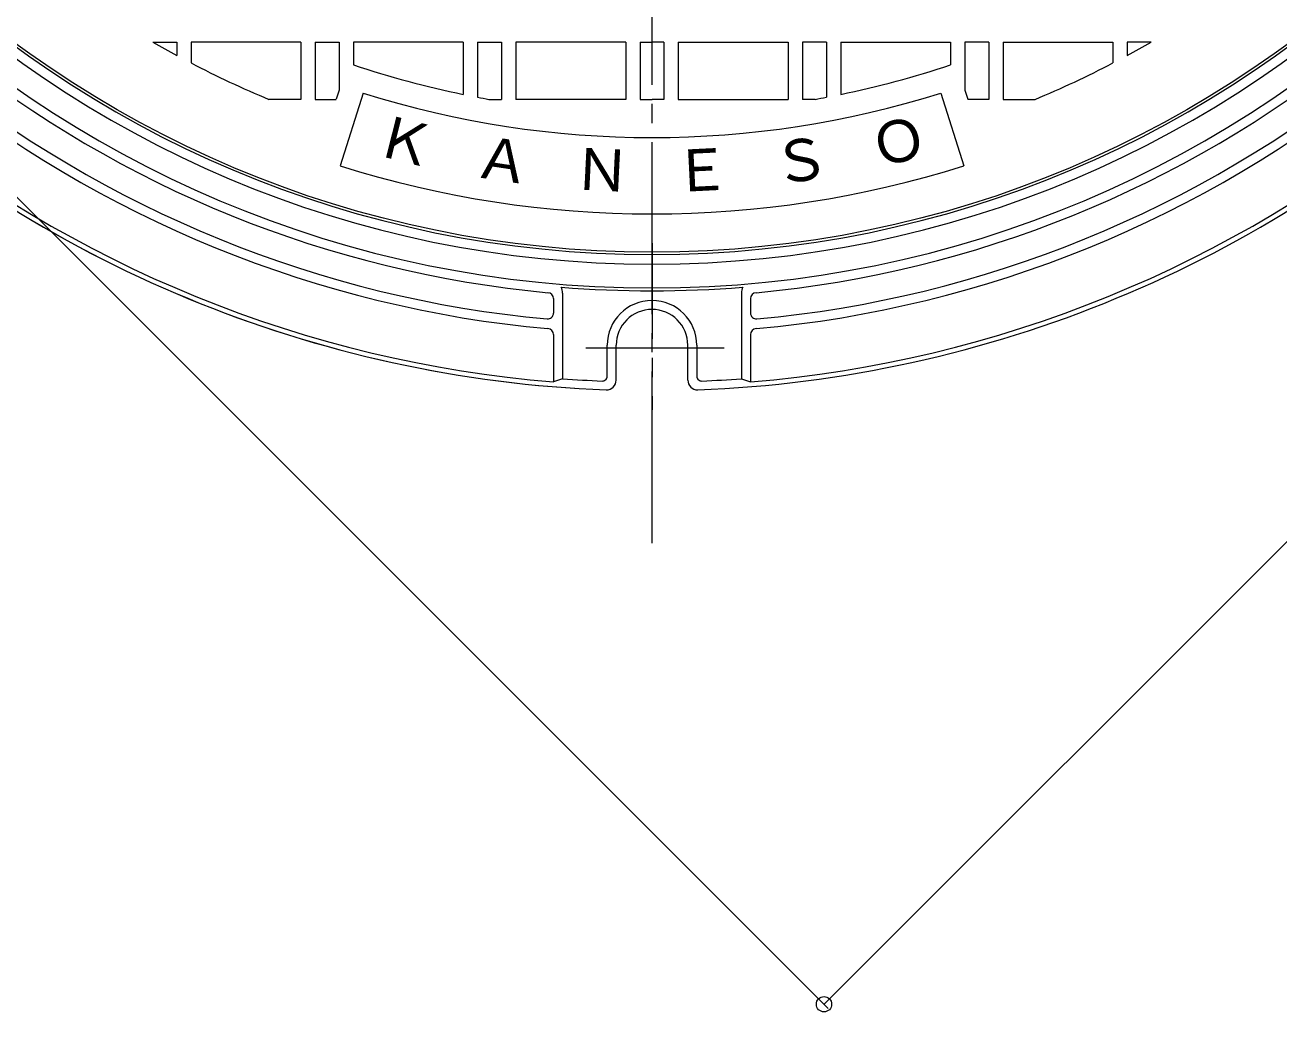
# Model space of a CAD drawing. Units: millimetres, scale not verified. Extents: x -612 to 760, y -539 to 547.
# Drawn here: x -444.5 to -182, y -122.9 to 83.8 of the extents above; entities that cross this region are included whole.
import ezdxf
from ezdxf.enums import TextEntityAlignment as Align

# ---------------------------------------------------------------- set-up
doc = ezdxf.new("R2010")
doc.units = ezdxf.units.MM
doc.header["$LTSCALE"] = 4
doc.header["$PDMODE"] = 32
doc.header["$PDSIZE"] = 3.2
doc.linetypes.add('CHAIN1', pattern=[8, 5, -1, 1, -1])
doc.linetypes.add('CHAIN2', pattern=[12, 9, -1, 1, -1])
for name, color, linetype, lineweight in [('0-0_通り芯', 4, 'Continuous', 9), ('0-1_躯体', 2, 'Continuous', 9), ('0-2_仕上', 3, 'Continuous', 9), ('0-4_その他', 7, 'Continuous', 9)]:
    doc.layers.add(name, color=color, linetype=linetype, lineweight=lineweight)
doc.layers.add('0-F', color=7, linetype='Continuous')
doc.styles.add('ＭＳ ゴシック', font='')
doc.styles.get('ＭＳ ゴシック').set_extended_font_data('MS Gothic')

msp = doc.modelspace()

# ---------------------------------------------------------------- linework, layer by layer
at = {"layer": '0-0_通り芯', "color": 3, "linetype": 'CHAIN2'}
msp.add_line((-313.247, -24.719), (-313.247, 547.191), dxfattribs=at)
at = {"layer": '0-1_躯体', "linetype": 'CHAIN1'}
msp.add_line((-313.247, 38.089), (-313.247, 3.254), dxfattribs=at)
at = {"layer": '0-1_躯体'}
for p, q in [((-333.872, 26.504), (-333.872, 23.489)), ((-331.997, 27.675), (-331.997, 9.734)), ((-294.497, 27.675), (-294.497, 9.734)), ((-292.622, 26.504), (-292.622, 23.489)), ((-333.872, 18.973), (-333.872, 9.08)), ((-292.622, 18.973), (-292.622, 9.08)), ((-322.622, 10.25), (-322.622, 16.736)), ((-320.747, 9.415), (-320.747, 16.736)), ((-305.747, 9.415), (-305.747, 16.736)), ((-303.872, 16.736), (-303.872, 10.25)), ((-331.997, 9.734), (-333.872, 9.08)), ((-294.497, 9.734), (-292.622, 9.08))]:
    msp.add_line(p, q, dxfattribs=at)
at = {"layer": '0-1_躯体', "linetype": 'CHAIN2'}
msp.add_line((-327.12, 16.236), (-298.151, 16.236), dxfattribs=at)
at = {"layer": '0-1_躯体'}
for centre, radius, start, end in [((-313.247, 261.236), 232.5, 180, 270), ((-313.247, 261.236), 227.5, 180, 0), ((-313.247, 261.236), 225.5, 180, 0), ((-313.247, 261.236), 232.5, 270, 0), ((-313.247, 261.236), 234.5, 231.1898, 264.68834), ((-313.247, 261.236), 234.5, 275.33652, 308.8102), ((-313.247, 261.236), 254, 227.16049, 267.83946), ((-313.247, 261.236), 254, 227.16049, 267.84482), ((-313.247, 261.236), 242, 230.78658, 264.82893), ((-313.247, 261.236), 240, 230.88377, 264.75509), ((-313.247, 261.236), 254, 272.16049, 312.83951), ((-313.247, 261.236), 242, 275.17107, 309.21342), ((-313.247, 261.236), 240, 275.24491, 309.11623), ((-313.247, 261.236), 253, 230.32965, 265.31991), ((-313.247, 261.236), 253, 274.68007, 309.67035), ((-313.247, 261.236), 233.1, 265.3233, 274.6767), ((-335.122, 27.675), 3.125, 0, 23.32652), ((-291.372, 27.675), 3.125, 156.67348, 180), ((-335.122, 26.504), 1.25, 0, 87.00867), ((-291.372, 26.504), 1.25, 92.99133, 180), ((-313.247, 16.736), 9.375, 0, 180), ((-313.247, 16.736), 7.5, 0, 180), ((-335.122, 23.489), 1.25, 267.05562, 0), ((-291.372, 23.489), 1.25, 180, 272.94438), ((-335.122, 18.973), 1.25, 0, 87.08534), ((-291.372, 18.973), 1.25, 92.91466, 180), ((-313.247, 261.236), 252.2, 265.7364, 267.6329), ((-323.622, 10.25), 1, 267.6329, 0), ((-322.747, 9.415), 2, 267.83952, 0), ((-303.747, 9.415), 2, 180, 272.16048), ((-302.872, 10.25), 1, 179.99952, 272.36705), ((-313.247, 261.236), 252.2, 272.36705, 274.2636)]:
    msp.add_arc(centre, radius, start, end, dxfattribs=at)
at = {"layer": '0-2_仕上'}
for p, q in [((-386.747, 80.236), (-409.747, 80.236)), ((-409.747, 80.236), (-409.747, 75.848)), ((-386.747, 80.236), (-386.747, 68.236)), ((-383.747, 80.236), (-378.747, 80.236)), ((-352.747, 80.236), (-375.747, 80.236)), ((-375.747, 80.236), (-375.747, 75.468)), ((-352.747, 80.236), (-352.747, 69.258)), ((-349.747, 80.236), (-349.747, 68.665)), ((-341.747, 80.236), (-341.747, 68.236)), ((-318.747, 80.236), (-341.747, 80.236)), ((-315.747, 80.236), (-315.747, 68.236)), ((-315.747, 80.236), (-313.247, 80.236)), ((-310.747, 80.236), (-313.247, 80.236)), ((-310.747, 80.236), (-310.747, 68.236)), ((-307.747, 80.236), (-284.747, 80.236)), ((-284.747, 80.236), (-284.747, 68.236)), ((-276.747, 80.236), (-276.747, 68.665)), ((-273.747, 80.236), (-250.747, 80.236)), ((-273.747, 80.236), (-273.747, 69.258)), ((-250.747, 80.236), (-250.747, 75.468)), ((-242.747, 80.236), (-247.747, 80.236)), ((-239.747, 80.236), (-216.747, 80.236)), ((-239.747, 80.236), (-239.747, 68.236)), ((-216.747, 80.236), (-216.747, 75.848)), ((-373.689, 69.539), (-378.5, 54.28)), ((-252.805, 69.539), (-247.994, 54.28)), ((-386.747, 68.236), (-393.446, 68.236)), ((-347.407, 68.236), (-344.747, 68.236)), ((-315.747, 68.236), (-313.247, 68.236)), ((-310.747, 68.236), (-313.247, 68.236)), ((-279.087, 68.236), (-281.747, 68.236)), ((-239.747, 68.236), (-233.048, 68.236))]:
    msp.add_line(p, q, dxfattribs=at)
for points in [[(-417.746, 80.236), (-412.747, 80.236), (-412.747, 77.441)], [(-383.747, 80.236), (-383.747, 68.236), (-379.342, 68.236)], [(-378.747, 80.236), (-378.747, 70.124), (-379.337, 68.254)], [(-349.747, 80.236), (-344.747, 80.236), (-344.747, 68.236)], [(-318.747, 80.236), (-318.747, 68.236), (-341.747, 68.236)], [(-307.747, 80.236), (-307.747, 68.236), (-284.747, 68.236)], [(-276.747, 80.236), (-281.747, 80.236), (-281.747, 68.236)], [(-247.747, 80.236), (-247.747, 70.124), (-247.157, 68.254)], [(-242.747, 80.236), (-242.747, 68.236), (-247.152, 68.236)], [(-208.748, 80.236), (-213.747, 80.236), (-213.747, 77.441)]]:
    msp.add_lwpolyline(points, dxfattribs=at)
msp.add_circle((-313.247, 261.236), 225, dxfattribs=at)
for radius, start, end in [(209, 240.00046, 241.57047), (209, 298.42953, 299.99954), (209, 242.50163, 247.43513), (196, 251.40491, 258.3735), (196, 281.6265, 288.59509), (209, 292.56487, 297.49837), (201, 252.5, 287.5), (196, 259.26746, 259.96275), (196, 280.03725, 280.73254), (217, 252.5, 287.5)]:
    msp.add_arc((-313.247, 261.236), radius, start, end, dxfattribs=at)
at = {"layer": '0-4_その他'}
for p, q in [((-277.237, -121.255), (69.245, 225.228)), ((-276.388, -122.104), (-480.831, 82.338))]:
    msp.add_line(p, q, dxfattribs=at)
msp.add_point((-277.237, -121.255), dxfattribs=at)

# ---------------------------------------------------------------- texts
at = {"layer": '0-F', "style": 'ＭＳ ゴシック'}
for s, rotation, p in [('Ｋ', 345.833, (-372.404, 54.211)), ('Ｏ', 14.167, (-265.725, 51.202)), ('Ａ', 351.5, (-351.398, 49.487)), ('Ｎ', 357.167, (-330.017, 46.755)), ('Ｅ', 2.833, (-308.471, 46.147)), ('Ｓ', 8.5, (-286.97, 47.669))]:
    msp.add_text(s, height=8.798, rotation=rotation, dxfattribs=at).set_placement(p, align=Align.BOTTOM_LEFT)

doc.saveas('drawing.dxf')
